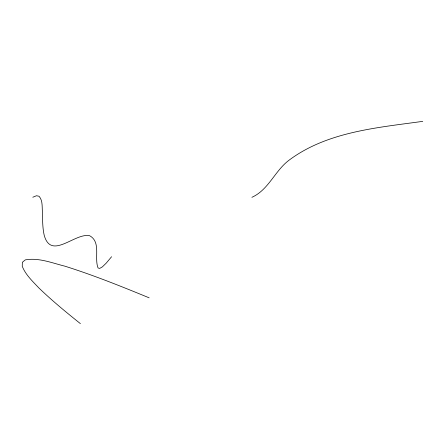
<?xml version="1.0" encoding="UTF-8"?>
<svg xmlns="http://www.w3.org/2000/svg" width="445" height="445" viewBox="0 0 445 445"><rect width="100%" height="100%" fill="white"/><g stroke="black" fill="none" stroke-linecap="round" stroke-linejoin="round"><path stroke-width="0.67" d="M111.589 256.726L106.244 263.112L102.367 266.883L99.719 268.391L98.072 267.985C93.99 257.889 101.315 242.036 89.595 235.678C74.771 232.635 51.125 260.564 44.188 235.21C42.492 227.618 42.598 219.802 42.431 212.065C41.947 206.792 42.887 200.472 39.032 196.251L36.462 195.744L32.808 197.235M251.903 197.313C268.674 189.798 274.882 170.674 289.194 160.089C327.348 131.681 377.176 127.704 422.75 121.357M149.147 297.827C121.374 286.408 93.478 275.171 64.814 266.155C51.965 262.973 38.676 257.444 25.248 259.897L22.35 262.305L22.25 266.299C25.626 274.871 32.574 281.24 38.737 287.82C51.92 300.564 66.105 312.195 80.406 323.643"/></g></svg>
